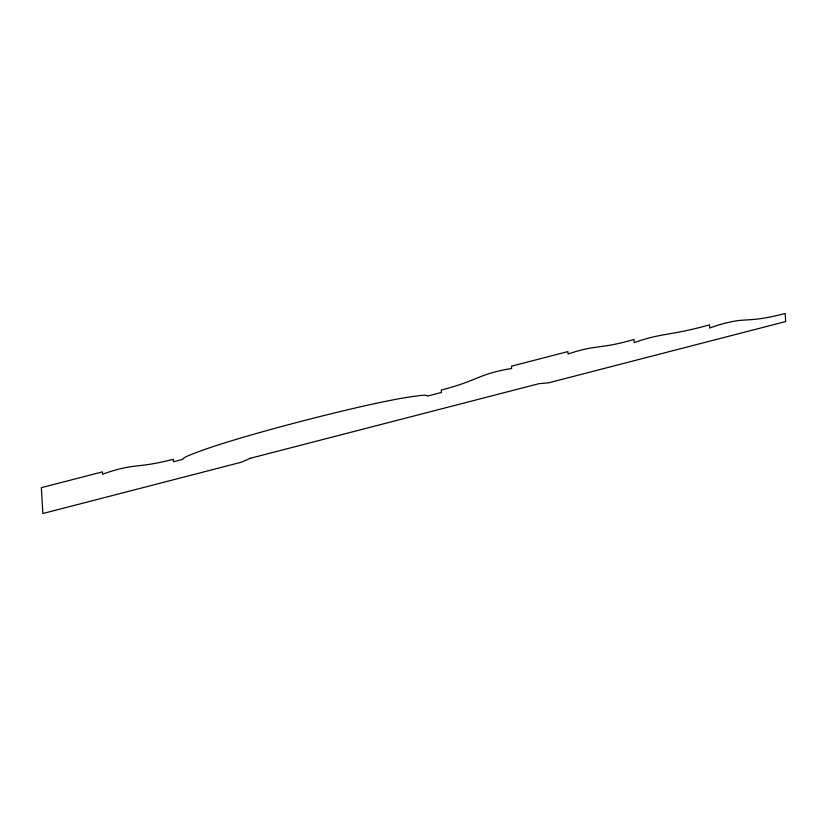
<?xml version="1.0" encoding="UTF-8"?>
<svg xmlns="http://www.w3.org/2000/svg" width="827" height="827" viewBox="0 0 827 827"><rect width="100%" height="100%" fill="white"/><g stroke="black" fill="none" stroke-linecap="round" stroke-linejoin="round"><path stroke-width="1.24" d="M250.612 458.189L241.298 462.231L42.849 513.515L41.35 487.661L102.465 471.876L102.61 474.295A25.037 4.094 -14.8 0 1 133.054 466.407L143.774 465.125A48.586 7.939 -14.8 0 0 173.319 459.305L173.453 461.724L182.86 459.295A17.708 2.894 -14.8 0 1 188.876 455.45A97.555 15.93 -14.8 0 1 218.359 444.905A203.132 33.173 -14.8 0 1 254.675 433.979A364.273 59.492 -14.8 0 1 354.731 408.125A203.132 33.173 -14.8 0 1 391.223 400.227A97.555 15.93 -14.8 0 1 421.046 395.451A17.708 2.894 -14.8 0 1 427.321 396.123L441.422 392.474L441.287 390.055A48.586 7.939 -14.8 0 0 470.615 380.668L481.169 376.45A25.037 4.094 -14.8 0 1 511.613 368.594L511.479 366.175L567.891 351.599L568.035 354.018A26.216 4.28 -14.8 0 1 594.561 347.433L604.63 346.048A37.701 6.161 -14.8 0 0 633.989 339.432L634.175 342.667A29.193 4.766 -14.8 0 1 661.683 335.183L676.104 332.619A61.477 10.038 -14.8 0 0 709.494 324.846L709.68 328.071A24.2 3.949 -14.8 0 1 741.664 320.266L752.539 319.532A42.88 6.998 -14.8 0 0 785.185 313.485L785.65 321.558L548.559 382.829L539.07 383.645L250.612 458.189"/></g></svg>
